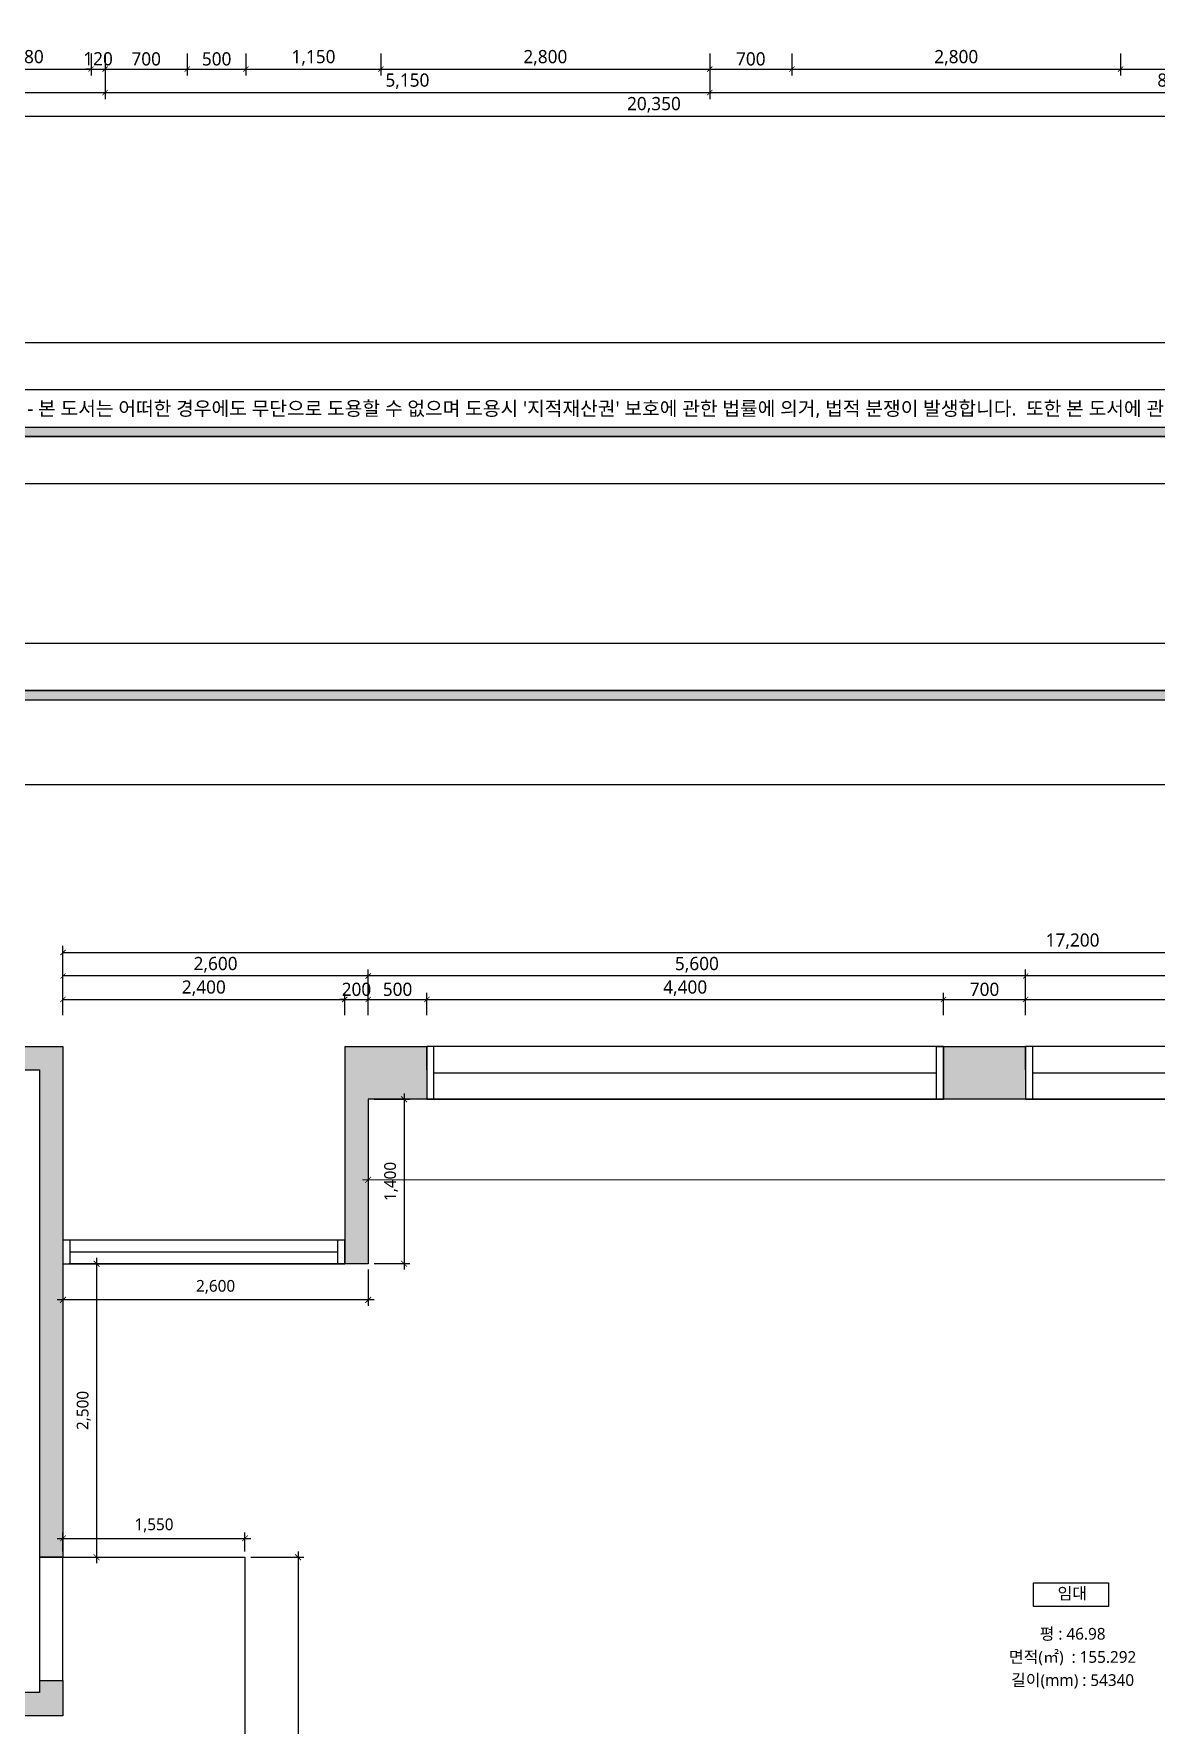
# Model space of a CAD drawing. Header units: metres. Extents: x 11578468 to 47831421, y -58341524 to -14256839.
# Drawn here: x 23907524 to 23917084, y -29108194 to -29093792 of the extents above; entities that cross this region are included whole.
import ezdxf
from ezdxf.enums import TextEntityAlignment as Align

# ---------------------------------------------------------------- set-up
doc = ezdxf.new("R2010")
doc.units = ezdxf.units.M
doc.header["$LTSCALE"] = 50
doc.header["$MEASUREMENT"] = 0
doc.linetypes.add('CEN', pattern=[62, 60, -1, 0, -1])
doc.layers.get('0').update_dxf_attribs({"linetype": 'CONTINUOUS'})
doc.layers.get('DEFPOINTS').update_dxf_attribs({"linetype": 'CONTINUOUS'})
for name, color, linetype in [('0-ELC TEXT', 7, 'CONTINUOUS'), ('3.기호.계단선', 30, 'CONTINUOUS'), ('CEN', 250, 'CEN'), ('FORM(YOURNAME)-1', 1, 'CONTINUOUS'), ('FORM(YOURNAME)-11', 1, 'CONTINUOUS'), ('wall', 3, 'CONTINUOUS'), ('WIN', 4, 'CONTINUOUS')]:
    doc.layers.add(name, color=color, linetype=linetype)
doc.layers.add('DIM', color=7, linetype='CONTINUOUS', lineweight=15)
doc.layers.add('ha', color=8, linetype='CONTINUOUS', lineweight=5)
doc.styles.add('HY 울릉도 L', font='malgun.ttf')
doc.styles.add('N 맑은고딕', font='malgun.ttf')
doc.styles.add('YOURNAME', font='malgun.ttf')
doc.styles.add('넥슨고딕', font='malgun.ttf')
doc.dimstyles.new('JJ IN 45', dxfattribs={"dimscale": 45, "dimtxt": 2.5, "dimasz": 1, "dimexe": 1.25, "dimexo": 1.5, "dimtad": 1, "dimdec": 6, "dimlunit": 6, "dimtxsty": 'N 맑은고딕', "dimblk": 'ARCHTICK', "dimcen": 2.5, "dimclrd": 256, "dimclre": 256, "dimclrt": 256, "dimadec": 0, "dimazin": 0, "dimtfac": 1, "dimtdec": 6, "dimtix": 1, "dimtmove": 0, "dimatfit": 3, "dimldrblk": 'ARCHTICK', "dimfxl": 1, "dimarcsym": 0})
doc.dimstyles.new('사본 50', dxfattribs={"dimscale": 50, "dimtxt": 2, "dimasz": 1, "dimexe": 1, "dimexo": 1, "dimgap": 1, "dimtad": 1, "dimdec": 0, "dimrnd": 0.05, "dimdsep": 46, "dimlunit": 6, "dimtxsty": 'HY 울릉도 L', "dimblk": 'ARCHTICK', "dimcen": 2.5, "dimdle": 1, "dimclrd": 133, "dimclre": 133, "dimclrt": 30, "dimadec": 0, "dimazin": 0, "dimtfac": 1, "dimtdec": 0, "dimtix": 1, "dimtmove": 2, "dimatfit": 3, "dimldrblk": 'ARCHTICK', "dimfxl": 1, "dimlwd": -1, "dimlwe": -1, "dimarcsym": 0})

# ---------------------------------------------------------------- blocks, each defined once
blk = doc.blocks.new('FORM-ELEVATION')
at = {"layer": 'FORM(YOURNAME)-11'}
h = blk.add_hatch(color=256, dxfattribs=at)
h.dxf.hatch_style = 1
h.paths.add_polyline_path([(-10309, 35708), (71691, 35708), (71691, 35508), (-10309, 35508)])
h.paths.add_polyline_path([(-10309, -21492), (71691, -21492), (71691, -21692), (-10309, -21692)])
at = {"layer": 'DEFPOINTS', "color": 158}
blk.add_line((62481, -20692), (-10309, -20692), dxfattribs=at)
blk.add_lwpolyline([(-10309, -21692), (71691, -21692), (71691, 35708), (-10309, 35708)], close=True, dxfattribs=at)
at = {"layer": 'DEFPOINTS'}
blk.add_lwpolyline([(-8309, 33708), (61071, 33708), (61071, -19692), (-8309, -19692)], close=True, dxfattribs=at)
at = {"layer": 'FORM(YOURNAME)-11', "color": 250}
blk.add_lwpolyline([(-11309, -22692), (72691, -22692), (72691, 36708), (-11309, 36708)], close=True, dxfattribs=at)
at = {"layer": 'FORM(YOURNAME)-11'}
for points in [[(-10309, 35708), (71691, 35708), (71691, 35508), (-10309, 35508)], [(-10309, -21492), (71691, -21492), (71691, -21692), (-10309, -21692)]]:
    blk.add_lwpolyline(points, close=True, dxfattribs=at)
at = {"layer": 'FORM(YOURNAME)-11', "color": 1, "style": 'YOURNAME'}
blk.add_text("- 본 도서는 어떠한 경우에도 무단으로 도용할 수 없으며 도용시 '지적재산권' 보호에 관한 법률에 의거, 법적 분쟁이 발생합니다.  또한 본 도서에 관한 모든 저작권은 당사에 있습니다. -", height=300, dxfattribs=at).set_placement((28146, -21092), align=Align.MIDDLE_CENTER)
at = {"layer": 'FORM(YOURNAME)-11', "color": 3, "style": 'YOURNAME'}
for tag, height, p in [('1', 451, (71041, -1219)), ('2', 451, (71041, -1863)), ('3', 451, (71041, -3150)), ('4', 451, (71041, -5081)), ('5', 515, (71041, -7398)), ('6', 515, (71041, -9650)), ('7', 515, (71041, -11903)), ('8', 515, (71041, -14155)), ('9', 515, (71041, -16408)), ('10', 515, (66791, -18596)), ('11', 515, (71041, -18660)), ('12', 515, (66791, -20848)), ('13', 515, (71041, -20848))]:
    blk.add_attdef(tag, text='', height=height, dxfattribs=at).set_placement(p, align=Align.MIDDLE_RIGHT)
blk = doc.blocks.new('*U357')
at = {"layer": 'WIN', "linetype": 'Continuous'}
blk.add_line((60, -25), (4340, -25), dxfattribs=at)
for points in [[(0, -250), (4400, -250), (4400, 200), (0, 200)], [(0, -250), (60, -250), (60, 200), (0, 200)], [(4400, -250), (4340, -250), (4340, 200), (4400, 200)]]:
    blk.add_lwpolyline(points, close=True, dxfattribs=at)
blk = doc.blocks.new('*U358')
at = {"layer": 'WIN', "linetype": 'Continuous'}
blk.add_line((60, -25), (7040, -25), dxfattribs=at)
for points in [[(0, -250), (7100, -250), (7100, 200), (0, 200)], [(0, -250), (60, -250), (60, 200), (0, 200)], [(7100, -250), (7040, -250), (7040, 200), (7100, 200)]]:
    blk.add_lwpolyline(points, close=True, dxfattribs=at)
blk = doc.blocks.new('_ArchTick')
at = {"color": 0, "linetype": 'ByBlock', "const_width": 0.15}
blk.add_lwpolyline([(-0.5, -0.5), (0.5, 0.5)], dxfattribs=at)
blk = doc.blocks.new('*D368')
at = {"layer": 'DEFPOINTS', "color": 0, "transparency": 16777216}
for p in [(23729552, -29144857), (23730732, -29144857), (23730732, -29145057)]:
    blk.add_point(p, dxfattribs=at)
at = {"layer": 'DIM', "lineweight": -2, "transparency": 16777216}
for p, q in [((23729552, -29144924), (23729552, -29145113)), ((23729552, -29145057), (23730732, -29145057)), ((23730732, -29144924), (23730732, -29145113))]:
    blk.add_line(p, q, dxfattribs=at)
at = {"layer": 'DIM', "lineweight": -2, "transparency": 16777216, "xscale": 45, "yscale": 45, "zscale": 45, "rotation": 180}
blk.add_blockref('_ArchTick', (23729552, -29145057), dxfattribs=at)
at = {"layer": 'DIM', "lineweight": -2, "transparency": 16777216, "xscale": 45, "yscale": 45, "zscale": 45}
blk.add_blockref('_ArchTick', (23730732, -29145057), dxfattribs=at)
at = {"layer": 'DIM', "transparency": 16777216, "insert": (23730142, -29144961), "char_height": 112.5, "attachment_point": 5, "style": 'N 맑은고딕'}
blk.add_mtext('1,180', dxfattribs=at)
blk = doc.blocks.new('*D369')
at = {"layer": 'DEFPOINTS', "color": 0, "transparency": 16777216}
for p in [(23730732, -29144857), (23730852, -29144857), (23730852, -29145057)]:
    blk.add_point(p, dxfattribs=at)
at = {"layer": 'DIM', "lineweight": -2, "transparency": 16777216}
for p, q in [((23730732, -29145057), (23730687, -29145057)), ((23730732, -29144924), (23730732, -29145113)), ((23730732, -29145057), (23730852, -29145057)), ((23730852, -29144924), (23730852, -29145113)), ((23730852, -29145057), (23730897, -29145057))]:
    blk.add_line(p, q, dxfattribs=at)
at = {"layer": 'DIM', "lineweight": -2, "transparency": 16777216, "xscale": 45, "yscale": 45, "zscale": 45}
blk.add_blockref('_ArchTick', (23730732, -29145057), dxfattribs=at)
at = {"layer": 'DIM', "lineweight": -2, "transparency": 16777216, "xscale": 45, "yscale": 45, "zscale": 45, "rotation": 180}
blk.add_blockref('_ArchTick', (23730852, -29145057), dxfattribs=at)
at = {"layer": 'DIM', "transparency": 16777216, "insert": (23730792, -29144970), "char_height": 112.5, "attachment_point": 5, "style": 'N 맑은고딕'}
blk.add_mtext('120', dxfattribs=at)
blk = doc.blocks.new('*D370')
at = {"layer": 'DEFPOINTS', "color": 0, "transparency": 16777216}
for p in [(23730852, -29144857), (23731552, -29144857), (23731552, -29145057)]:
    blk.add_point(p, dxfattribs=at)
at = {"layer": 'DIM', "lineweight": -2, "transparency": 16777216}
for p, q in [((23730852, -29144924), (23730852, -29145113)), ((23730852, -29145057), (23731552, -29145057)), ((23731552, -29144924), (23731552, -29145113))]:
    blk.add_line(p, q, dxfattribs=at)
at = {"layer": 'DIM', "lineweight": -2, "transparency": 16777216, "xscale": 45, "yscale": 45, "zscale": 45, "rotation": 180}
blk.add_blockref('_ArchTick', (23730852, -29145057), dxfattribs=at)
at = {"layer": 'DIM', "lineweight": -2, "transparency": 16777216, "xscale": 45, "yscale": 45, "zscale": 45}
blk.add_blockref('_ArchTick', (23731552, -29145057), dxfattribs=at)
at = {"layer": 'DIM', "transparency": 16777216, "insert": (23731202, -29144971), "char_height": 112.5, "attachment_point": 5, "style": 'N 맑은고딕'}
blk.add_mtext('700', dxfattribs=at)
blk = doc.blocks.new('*D371')
at = {"layer": 'DEFPOINTS', "color": 0, "transparency": 16777216}
for p in [(23731552, -29144857), (23732052, -29144857), (23732052, -29145057)]:
    blk.add_point(p, dxfattribs=at)
at = {"layer": 'DIM', "lineweight": -2, "transparency": 16777216}
for p, q in [((23731552, -29144924), (23731552, -29145113)), ((23731552, -29145057), (23732052, -29145057)), ((23732052, -29144924), (23732052, -29145113))]:
    blk.add_line(p, q, dxfattribs=at)
at = {"layer": 'DIM', "lineweight": -2, "transparency": 16777216, "xscale": 45, "yscale": 45, "zscale": 45, "rotation": 180}
blk.add_blockref('_ArchTick', (23731552, -29145057), dxfattribs=at)
at = {"layer": 'DIM', "lineweight": -2, "transparency": 16777216, "xscale": 45, "yscale": 45, "zscale": 45}
blk.add_blockref('_ArchTick', (23732052, -29145057), dxfattribs=at)
at = {"layer": 'DIM', "transparency": 16777216, "insert": (23731802, -29144971), "char_height": 112.5, "attachment_point": 5, "style": 'N 맑은고딕'}
blk.add_mtext('500', dxfattribs=at)
blk = doc.blocks.new('*D372')
at = {"layer": 'DEFPOINTS', "color": 0, "transparency": 16777216}
for p in [(23732052, -29144857), (23733202, -29144857), (23733202, -29145057)]:
    blk.add_point(p, dxfattribs=at)
at = {"layer": 'DIM', "lineweight": -2, "transparency": 16777216}
for p, q in [((23732052, -29144924), (23732052, -29145113)), ((23732052, -29145057), (23733202, -29145057)), ((23733202, -29144924), (23733202, -29145113))]:
    blk.add_line(p, q, dxfattribs=at)
at = {"layer": 'DIM', "lineweight": -2, "transparency": 16777216, "xscale": 45, "yscale": 45, "zscale": 45, "rotation": 180}
blk.add_blockref('_ArchTick', (23732052, -29145057), dxfattribs=at)
at = {"layer": 'DIM', "lineweight": -2, "transparency": 16777216, "xscale": 45, "yscale": 45, "zscale": 45}
blk.add_blockref('_ArchTick', (23733202, -29145057), dxfattribs=at)
at = {"layer": 'DIM', "transparency": 16777216, "insert": (23732627, -29144961), "char_height": 112.5, "attachment_point": 5, "style": 'N 맑은고딕'}
blk.add_mtext('1,150', dxfattribs=at)
blk = doc.blocks.new('*D373')
at = {"layer": 'DEFPOINTS', "color": 0, "transparency": 16777216}
for p in [(23733202, -29144857), (23736002, -29144857), (23736002, -29145057)]:
    blk.add_point(p, dxfattribs=at)
at = {"layer": 'DIM', "lineweight": -2, "transparency": 16777216}
for p, q in [((23733202, -29144924), (23733202, -29145113)), ((23733202, -29145057), (23736002, -29145057)), ((23736002, -29144924), (23736002, -29145113))]:
    blk.add_line(p, q, dxfattribs=at)
at = {"layer": 'DIM', "lineweight": -2, "transparency": 16777216, "xscale": 45, "yscale": 45, "zscale": 45, "rotation": 180}
blk.add_blockref('_ArchTick', (23733202, -29145057), dxfattribs=at)
at = {"layer": 'DIM', "lineweight": -2, "transparency": 16777216, "xscale": 45, "yscale": 45, "zscale": 45}
blk.add_blockref('_ArchTick', (23736002, -29145057), dxfattribs=at)
at = {"layer": 'DIM', "transparency": 16777216, "insert": (23734602, -29144961), "char_height": 112.5, "attachment_point": 5, "style": 'N 맑은고딕'}
blk.add_mtext('2,800', dxfattribs=at)
blk = doc.blocks.new('*D374')
at = {"layer": 'DEFPOINTS', "color": 0, "transparency": 16777216}
for p in [(23736002, -29144857), (23736702, -29144857), (23736702, -29145057)]:
    blk.add_point(p, dxfattribs=at)
at = {"layer": 'DIM', "lineweight": -2, "transparency": 16777216}
for p, q in [((23736002, -29144924), (23736002, -29145113)), ((23736002, -29145057), (23736702, -29145057)), ((23736702, -29144924), (23736702, -29145113))]:
    blk.add_line(p, q, dxfattribs=at)
at = {"layer": 'DIM', "lineweight": -2, "transparency": 16777216, "xscale": 45, "yscale": 45, "zscale": 45, "rotation": 180}
blk.add_blockref('_ArchTick', (23736002, -29145057), dxfattribs=at)
at = {"layer": 'DIM', "lineweight": -2, "transparency": 16777216, "xscale": 45, "yscale": 45, "zscale": 45}
blk.add_blockref('_ArchTick', (23736702, -29145057), dxfattribs=at)
at = {"layer": 'DIM', "transparency": 16777216, "insert": (23736352, -29144971), "char_height": 112.5, "attachment_point": 5, "style": 'N 맑은고딕'}
blk.add_mtext('700', dxfattribs=at)
blk = doc.blocks.new('*D375')
at = {"layer": 'DEFPOINTS', "color": 0, "transparency": 16777216}
for p in [(23736702, -29144857), (23739502, -29144857), (23739502, -29145057)]:
    blk.add_point(p, dxfattribs=at)
at = {"layer": 'DIM', "lineweight": -2, "transparency": 16777216}
for p, q in [((23736702, -29144924), (23736702, -29145113)), ((23736702, -29145057), (23739502, -29145057)), ((23739502, -29144924), (23739502, -29145113))]:
    blk.add_line(p, q, dxfattribs=at)
at = {"layer": 'DIM', "lineweight": -2, "transparency": 16777216, "xscale": 45, "yscale": 45, "zscale": 45, "rotation": 180}
blk.add_blockref('_ArchTick', (23736702, -29145057), dxfattribs=at)
at = {"layer": 'DIM', "lineweight": -2, "transparency": 16777216, "xscale": 45, "yscale": 45, "zscale": 45}
blk.add_blockref('_ArchTick', (23739502, -29145057), dxfattribs=at)
at = {"layer": 'DIM', "transparency": 16777216, "insert": (23738102, -29144961), "char_height": 112.5, "attachment_point": 5, "style": 'N 맑은고딕'}
blk.add_mtext('2,800', dxfattribs=at)
blk = doc.blocks.new('*D376')
at = {"layer": 'DEFPOINTS', "color": 0, "transparency": 16777216}
for p in [(23739502, -29144857), (23743102, -29144857), (23743102, -29145057)]:
    blk.add_point(p, dxfattribs=at)
at = {"layer": 'DIM', "lineweight": -2, "transparency": 16777216}
for p, q in [((23739502, -29144924), (23739502, -29145113)), ((23739502, -29145057), (23743102, -29145057)), ((23743102, -29144924), (23743102, -29145113))]:
    blk.add_line(p, q, dxfattribs=at)
at = {"layer": 'DIM', "lineweight": -2, "transparency": 16777216, "xscale": 45, "yscale": 45, "zscale": 45, "rotation": 180}
blk.add_blockref('_ArchTick', (23739502, -29145057), dxfattribs=at)
at = {"layer": 'DIM', "lineweight": -2, "transparency": 16777216, "xscale": 45, "yscale": 45, "zscale": 45}
blk.add_blockref('_ArchTick', (23743102, -29145057), dxfattribs=at)
at = {"layer": 'DIM', "transparency": 16777216, "insert": (23741302, -29144961), "char_height": 112.5, "attachment_point": 5, "style": 'N 맑은고딕'}
blk.add_mtext('3,600', dxfattribs=at)
blk = doc.blocks.new('*D380')
at = {"layer": 'DEFPOINTS', "color": 0, "transparency": 16777216}
for p in [(23725352, -29144857), (23730852, -29144857), (23730852, -29145257)]:
    blk.add_point(p, dxfattribs=at)
at = {"layer": 'DIM', "lineweight": -2, "transparency": 16777216}
for p, q in [((23725352, -29144924), (23725352, -29145313)), ((23730852, -29144924), (23730852, -29145313)), ((23725352, -29145257), (23730852, -29145257))]:
    blk.add_line(p, q, dxfattribs=at)
at = {"layer": 'DIM', "lineweight": -2, "transparency": 16777216, "xscale": 45, "yscale": 45, "zscale": 45, "rotation": 180}
blk.add_blockref('_ArchTick', (23725352, -29145257), dxfattribs=at)
at = {"layer": 'DIM', "lineweight": -2, "transparency": 16777216, "xscale": 45, "yscale": 45, "zscale": 45}
blk.add_blockref('_ArchTick', (23730852, -29145257), dxfattribs=at)
at = {"layer": 'DIM', "transparency": 16777216, "insert": (23728102, -29145161), "char_height": 112.5, "attachment_point": 5, "style": 'N 맑은고딕'}
blk.add_mtext('5,500', dxfattribs=at)
blk = doc.blocks.new('*D381')
at = {"layer": 'DEFPOINTS', "color": 0, "transparency": 16777216}
for p in [(23730852, -29144857), (23736002, -29144857), (23736002, -29145257)]:
    blk.add_point(p, dxfattribs=at)
at = {"layer": 'DIM', "lineweight": -2, "transparency": 16777216}
for p, q in [((23730852, -29144924), (23730852, -29145313)), ((23736002, -29144924), (23736002, -29145313)), ((23730852, -29145257), (23736002, -29145257))]:
    blk.add_line(p, q, dxfattribs=at)
at = {"layer": 'DIM', "lineweight": -2, "transparency": 16777216, "xscale": 45, "yscale": 45, "zscale": 45, "rotation": 180}
blk.add_blockref('_ArchTick', (23730852, -29145257), dxfattribs=at)
at = {"layer": 'DIM', "lineweight": -2, "transparency": 16777216, "xscale": 45, "yscale": 45, "zscale": 45}
blk.add_blockref('_ArchTick', (23736002, -29145257), dxfattribs=at)
at = {"layer": 'DIM', "transparency": 16777216, "insert": (23733427, -29145161), "char_height": 112.5, "attachment_point": 5, "style": 'N 맑은고딕'}
blk.add_mtext('5,150', dxfattribs=at)
blk = doc.blocks.new('*D382')
at = {"layer": 'DEFPOINTS', "color": 0, "transparency": 16777216}
for p in [(23736002, -29144857), (23744002, -29144857), (23744002, -29145257)]:
    blk.add_point(p, dxfattribs=at)
at = {"layer": 'DIM', "lineweight": -2, "transparency": 16777216}
for p, q in [((23736002, -29144924), (23736002, -29145313)), ((23744002, -29144924), (23744002, -29145313)), ((23736002, -29145257), (23744002, -29145257))]:
    blk.add_line(p, q, dxfattribs=at)
at = {"layer": 'DIM', "lineweight": -2, "transparency": 16777216, "xscale": 45, "yscale": 45, "zscale": 45, "rotation": 180}
blk.add_blockref('_ArchTick', (23736002, -29145257), dxfattribs=at)
at = {"layer": 'DIM', "lineweight": -2, "transparency": 16777216, "xscale": 45, "yscale": 45, "zscale": 45}
blk.add_blockref('_ArchTick', (23744002, -29145257), dxfattribs=at)
at = {"layer": 'DIM', "transparency": 16777216, "insert": (23740002, -29145161), "char_height": 112.5, "attachment_point": 5, "style": 'N 맑은고딕'}
blk.add_mtext('8,000', dxfattribs=at)
blk = doc.blocks.new('*D384')
at = {"layer": 'DEFPOINTS', "color": 0, "transparency": 16777216}
for p in [(23725352, -29144857), (23745702, -29144857), (23745702, -29145457)]:
    blk.add_point(p, dxfattribs=at)
at = {"layer": 'DIM', "lineweight": -2, "transparency": 16777216}
for p, q in [((23725352, -29144924), (23725352, -29145513)), ((23745702, -29144924), (23745702, -29145513)), ((23725352, -29145457), (23745702, -29145457))]:
    blk.add_line(p, q, dxfattribs=at)
at = {"layer": 'DIM', "lineweight": -2, "transparency": 16777216, "xscale": 45, "yscale": 45, "zscale": 45, "rotation": 180}
blk.add_blockref('_ArchTick', (23725352, -29145457), dxfattribs=at)
at = {"layer": 'DIM', "lineweight": -2, "transparency": 16777216, "xscale": 45, "yscale": 45, "zscale": 45}
blk.add_blockref('_ArchTick', (23745702, -29145457), dxfattribs=at)
at = {"layer": 'DIM', "transparency": 16777216, "insert": (23735527, -29145361), "char_height": 112.5, "attachment_point": 5, "style": 'N 맑은고딕'}
blk.add_mtext('20,350', dxfattribs=at)
blk = doc.blocks.new('*D395')
at = {"layer": 'DEFPOINTS', "color": 0, "transparency": 16777216}
for p in [(23730902, -29127857), (23728502, -29128057), (23730902, -29128057)]:
    blk.add_point(p, dxfattribs=at)
at = {"layer": 'DIM', "lineweight": -2, "transparency": 16777216}
for p, q in [((23728502, -29127990), (23728502, -29127801)), ((23728502, -29127857), (23730902, -29127857)), ((23730902, -29127990), (23730902, -29127801))]:
    blk.add_line(p, q, dxfattribs=at)
at = {"layer": 'DIM', "lineweight": -2, "transparency": 16777216, "xscale": 45, "yscale": 45, "zscale": 45, "rotation": 180}
blk.add_blockref('_ArchTick', (23728502, -29127857), dxfattribs=at)
at = {"layer": 'DIM', "lineweight": -2, "transparency": 16777216, "xscale": 45, "yscale": 45, "zscale": 45}
blk.add_blockref('_ArchTick', (23730902, -29127857), dxfattribs=at)
at = {"layer": 'DIM', "transparency": 16777216, "insert": (23729702, -29127761), "char_height": 112.5, "attachment_point": 5, "style": 'N 맑은고딕'}
blk.add_mtext('2,400', dxfattribs=at)
blk = doc.blocks.new('*D396')
at = {"layer": 'DEFPOINTS', "color": 0, "transparency": 16777216}
for p in [(23731102, -29127857), (23730902, -29128057), (23731102, -29128027)]:
    blk.add_point(p, dxfattribs=at)
at = {"layer": 'DIM', "lineweight": -2, "transparency": 16777216}
for p, q in [((23730902, -29127857), (23730857, -29127857)), ((23730902, -29127990), (23730902, -29127801)), ((23730902, -29127857), (23731102, -29127857)), ((23731102, -29127960), (23731102, -29127801)), ((23731102, -29127857), (23731147, -29127857))]:
    blk.add_line(p, q, dxfattribs=at)
at = {"layer": 'DIM', "lineweight": -2, "transparency": 16777216, "xscale": 45, "yscale": 45, "zscale": 45}
blk.add_blockref('_ArchTick', (23730902, -29127857), dxfattribs=at)
at = {"layer": 'DIM', "lineweight": -2, "transparency": 16777216, "xscale": 45, "yscale": 45, "zscale": 45, "rotation": 180}
blk.add_blockref('_ArchTick', (23731102, -29127857), dxfattribs=at)
at = {"layer": 'DIM', "transparency": 16777216, "insert": (23731002, -29127771), "char_height": 112.5, "attachment_point": 5, "style": 'N 맑은고딕'}
blk.add_mtext('200', dxfattribs=at)
blk = doc.blocks.new('*D397')
at = {"layer": 'DEFPOINTS', "color": 0, "transparency": 16777216}
for p in [(23731602, -29127857), (23731102, -29128027), (23731602, -29128057)]:
    blk.add_point(p, dxfattribs=at)
at = {"layer": 'DIM', "lineweight": -2, "transparency": 16777216}
for p, q in [((23731102, -29127960), (23731102, -29127801)), ((23731102, -29127857), (23731602, -29127857)), ((23731602, -29127990), (23731602, -29127801))]:
    blk.add_line(p, q, dxfattribs=at)
at = {"layer": 'DIM', "lineweight": -2, "transparency": 16777216, "xscale": 45, "yscale": 45, "zscale": 45, "rotation": 180}
blk.add_blockref('_ArchTick', (23731102, -29127857), dxfattribs=at)
at = {"layer": 'DIM', "lineweight": -2, "transparency": 16777216, "xscale": 45, "yscale": 45, "zscale": 45}
blk.add_blockref('_ArchTick', (23731602, -29127857), dxfattribs=at)
at = {"layer": 'DIM', "transparency": 16777216, "insert": (23731352, -29127771), "char_height": 112.5, "attachment_point": 5, "style": 'N 맑은고딕'}
blk.add_mtext('500', dxfattribs=at)
blk = doc.blocks.new('*D398')
at = {"layer": 'DEFPOINTS', "color": 0, "transparency": 16777216}
for p in [(23736002, -29127857), (23731602, -29128057), (23736002, -29128057)]:
    blk.add_point(p, dxfattribs=at)
at = {"layer": 'DIM', "lineweight": -2, "transparency": 16777216}
for p, q in [((23731602, -29127990), (23731602, -29127801)), ((23731602, -29127857), (23736002, -29127857)), ((23736002, -29127990), (23736002, -29127801))]:
    blk.add_line(p, q, dxfattribs=at)
at = {"layer": 'DIM', "lineweight": -2, "transparency": 16777216, "xscale": 45, "yscale": 45, "zscale": 45, "rotation": 180}
blk.add_blockref('_ArchTick', (23731602, -29127857), dxfattribs=at)
at = {"layer": 'DIM', "lineweight": -2, "transparency": 16777216, "xscale": 45, "yscale": 45, "zscale": 45}
blk.add_blockref('_ArchTick', (23736002, -29127857), dxfattribs=at)
at = {"layer": 'DIM', "transparency": 16777216, "insert": (23733802, -29127761), "char_height": 112.5, "attachment_point": 5, "style": 'N 맑은고딕'}
blk.add_mtext('4,400', dxfattribs=at)
blk = doc.blocks.new('*D399')
at = {"layer": 'DEFPOINTS', "color": 0, "transparency": 16777216}
for p in [(23736702, -29127857), (23736002, -29128057), (23736702, -29128057)]:
    blk.add_point(p, dxfattribs=at)
at = {"layer": 'DIM', "lineweight": -2, "transparency": 16777216}
for p, q in [((23736002, -29127990), (23736002, -29127801)), ((23736002, -29127857), (23736702, -29127857)), ((23736702, -29127990), (23736702, -29127801))]:
    blk.add_line(p, q, dxfattribs=at)
at = {"layer": 'DIM', "lineweight": -2, "transparency": 16777216, "xscale": 45, "yscale": 45, "zscale": 45, "rotation": 180}
blk.add_blockref('_ArchTick', (23736002, -29127857), dxfattribs=at)
at = {"layer": 'DIM', "lineweight": -2, "transparency": 16777216, "xscale": 45, "yscale": 45, "zscale": 45}
blk.add_blockref('_ArchTick', (23736702, -29127857), dxfattribs=at)
at = {"layer": 'DIM', "transparency": 16777216, "insert": (23736352, -29127771), "char_height": 112.5, "attachment_point": 5, "style": 'N 맑은고딕'}
blk.add_mtext('700', dxfattribs=at)
blk = doc.blocks.new('*D400')
at = {"layer": 'DEFPOINTS', "color": 0, "transparency": 16777216}
for p in [(23743802, -29127857), (23736702, -29128057), (23743802, -29128057)]:
    blk.add_point(p, dxfattribs=at)
at = {"layer": 'DIM', "lineweight": -2, "transparency": 16777216}
for p, q in [((23736702, -29127990), (23736702, -29127801)), ((23736702, -29127857), (23743802, -29127857)), ((23743802, -29127990), (23743802, -29127801))]:
    blk.add_line(p, q, dxfattribs=at)
at = {"layer": 'DIM', "lineweight": -2, "transparency": 16777216, "xscale": 45, "yscale": 45, "zscale": 45, "rotation": 180}
blk.add_blockref('_ArchTick', (23736702, -29127857), dxfattribs=at)
at = {"layer": 'DIM', "lineweight": -2, "transparency": 16777216, "xscale": 45, "yscale": 45, "zscale": 45}
blk.add_blockref('_ArchTick', (23743802, -29127857), dxfattribs=at)
at = {"layer": 'DIM', "transparency": 16777216, "insert": (23740252, -29127761), "char_height": 112.5, "attachment_point": 5, "style": 'N 맑은고딕'}
blk.add_mtext('7,100', dxfattribs=at)
blk = doc.blocks.new('*D403')
at = {"layer": 'DEFPOINTS', "color": 0, "transparency": 16777216}
for p in [(23736702, -29127657), (23736702, -29128057), (23745702, -29128057)]:
    blk.add_point(p, dxfattribs=at)
at = {"layer": 'DIM', "lineweight": -2, "transparency": 16777216}
for p, q in [((23736702, -29127990), (23736702, -29127601)), ((23745702, -29127990), (23745702, -29127601)), ((23745702, -29127657), (23736702, -29127657))]:
    blk.add_line(p, q, dxfattribs=at)
at = {"layer": 'DIM', "lineweight": -2, "transparency": 16777216, "xscale": 45, "yscale": 45, "zscale": 45, "rotation": 180}
blk.add_blockref('_ArchTick', (23736702, -29127657), dxfattribs=at)
at = {"layer": 'DIM', "lineweight": -2, "transparency": 16777216, "xscale": 45, "yscale": 45, "zscale": 45}
blk.add_blockref('_ArchTick', (23745702, -29127657), dxfattribs=at)
at = {"layer": 'DIM', "transparency": 16777216, "insert": (23741202, -29127561), "char_height": 112.5, "attachment_point": 5, "style": 'N 맑은고딕'}
blk.add_mtext('9,000', dxfattribs=at)
blk = doc.blocks.new('*D404')
at = {"layer": 'DEFPOINTS', "color": 0, "transparency": 16777216}
for p in [(23731102, -29127657), (23731102, -29128057), (23736702, -29128057)]:
    blk.add_point(p, dxfattribs=at)
at = {"layer": 'DIM', "lineweight": -2, "transparency": 16777216}
for p, q in [((23731102, -29127990), (23731102, -29127601)), ((23736702, -29127990), (23736702, -29127601)), ((23736702, -29127657), (23731102, -29127657))]:
    blk.add_line(p, q, dxfattribs=at)
at = {"layer": 'DIM', "lineweight": -2, "transparency": 16777216, "xscale": 45, "yscale": 45, "zscale": 45, "rotation": 180}
blk.add_blockref('_ArchTick', (23731102, -29127657), dxfattribs=at)
at = {"layer": 'DIM', "lineweight": -2, "transparency": 16777216, "xscale": 45, "yscale": 45, "zscale": 45}
blk.add_blockref('_ArchTick', (23736702, -29127657), dxfattribs=at)
at = {"layer": 'DIM', "transparency": 16777216, "insert": (23733902, -29127561), "char_height": 112.5, "attachment_point": 5, "style": 'N 맑은고딕'}
blk.add_mtext('5,600', dxfattribs=at)
blk = doc.blocks.new('*D405')
at = {"layer": 'DEFPOINTS', "color": 0, "transparency": 16777216}
for p in [(23728502, -29127657), (23728502, -29128057), (23731102, -29128057)]:
    blk.add_point(p, dxfattribs=at)
at = {"layer": 'DIM', "lineweight": -2, "transparency": 16777216}
for p, q in [((23728502, -29127990), (23728502, -29127601)), ((23731102, -29127990), (23731102, -29127601)), ((23731102, -29127657), (23728502, -29127657))]:
    blk.add_line(p, q, dxfattribs=at)
at = {"layer": 'DIM', "lineweight": -2, "transparency": 16777216, "xscale": 45, "yscale": 45, "zscale": 45, "rotation": 180}
blk.add_blockref('_ArchTick', (23728502, -29127657), dxfattribs=at)
at = {"layer": 'DIM', "lineweight": -2, "transparency": 16777216, "xscale": 45, "yscale": 45, "zscale": 45}
blk.add_blockref('_ArchTick', (23731102, -29127657), dxfattribs=at)
at = {"layer": 'DIM', "transparency": 16777216, "insert": (23729802, -29127561), "char_height": 112.5, "attachment_point": 5, "style": 'N 맑은고딕'}
blk.add_mtext('2,600', dxfattribs=at)
blk = doc.blocks.new('*D406')
at = {"layer": 'DEFPOINTS', "color": 0, "transparency": 16777216}
for p in [(23745702, -29127457), (23728502, -29128057), (23745702, -29128057)]:
    blk.add_point(p, dxfattribs=at)
at = {"layer": 'DIM', "lineweight": -2, "transparency": 16777216}
for p, q in [((23728502, -29127990), (23728502, -29127401)), ((23728502, -29127457), (23745702, -29127457)), ((23745702, -29127990), (23745702, -29127401))]:
    blk.add_line(p, q, dxfattribs=at)
at = {"layer": 'DIM', "lineweight": -2, "transparency": 16777216, "xscale": 45, "yscale": 45, "zscale": 45, "rotation": 180}
blk.add_blockref('_ArchTick', (23728502, -29127457), dxfattribs=at)
at = {"layer": 'DIM', "lineweight": -2, "transparency": 16777216, "xscale": 45, "yscale": 45, "zscale": 45}
blk.add_blockref('_ArchTick', (23745702, -29127457), dxfattribs=at)
at = {"layer": 'DIM', "transparency": 16777216, "insert": (23737102, -29127361), "char_height": 112.5, "attachment_point": 5, "style": 'N 맑은고딕'}
blk.add_mtext('17,200', dxfattribs=at)
blk = doc.blocks.new('*D1477')
at = {"layer": 'DEFPOINTS', "color": 0, "ltscale": 10, "transparency": 16777216}
for p in [(23910372, -29102864), (23924972, -29102864), (23924972, -29103550)]:
    blk.add_point(p, dxfattribs=at)
at = {"layer": 'DIM', "color": 133, "ltscale": 10, "transparency": 16777216}
for p, q in [((23910372, -29102914), (23910372, -29103600)), ((23924972, -29102914), (23924972, -29103600)), ((23910322, -29103550), (23925022, -29103550))]:
    blk.add_line(p, q, dxfattribs=at)
at = {"layer": 'DIM', "color": 133, "ltscale": 10, "transparency": 16777216, "xscale": 50, "yscale": 50, "zscale": 50, "rotation": 180}
blk.add_blockref('_ArchTick', (23910372, -29103550), dxfattribs=at)
at = {"layer": 'DIM', "color": 133, "ltscale": 10, "transparency": 16777216, "xscale": 50, "yscale": 50, "zscale": 50}
blk.add_blockref('_ArchTick', (23924972, -29103550), dxfattribs=at)
at = {"layer": 'DIM', "color": 30, "ltscale": 10, "transparency": 16777216, "insert": (23917672, -29103440), "char_height": 100, "attachment_point": 5, "style": 'HY 울릉도 L'}
blk.add_mtext('14,600', dxfattribs=at)
blk = doc.blocks.new('*D1438')
at = {"layer": 'DEFPOINTS', "color": 0, "ltscale": 10, "transparency": 16777216}
for p in [(23910372, -29102864), (23910372, -29104264), (23910677, -29104264)]:
    blk.add_point(p, dxfattribs=at)
at = {"layer": 'wall', "color": 133, "ltscale": 10, "transparency": 16777216}
for p, q in [((23910677, -29102814), (23910677, -29104314)), ((23910422, -29102864), (23910727, -29102864)), ((23910422, -29104264), (23910727, -29104264))]:
    blk.add_line(p, q, dxfattribs=at)
at = {"layer": 'wall', "color": 133, "ltscale": 10, "transparency": 16777216, "xscale": 50, "yscale": 50, "zscale": 50}
for p, rotation in [((23910677, -29102864), 90), ((23910677, -29104264), 270)]:
    blk.add_blockref('_ArchTick', p, dxfattribs=dict(at, rotation=rotation))
at = {"layer": 'wall', "color": 30, "ltscale": 10, "transparency": 16777216, "insert": (23910567, -29103564), "char_height": 100, "attachment_point": 5, "rotation": 90, "style": 'HY 울릉도 L'}
blk.add_mtext('1,400', dxfattribs=at)
blk = doc.blocks.new('*D1439')
at = {"layer": 'DEFPOINTS', "color": 0, "ltscale": 10, "transparency": 16777216}
for p in [(23907772, -29104264), (23910372, -29104264), (23907772, -29104572)]:
    blk.add_point(p, dxfattribs=at)
at = {"layer": 'wall', "color": 133, "ltscale": 10, "transparency": 16777216}
for p, q in [((23907772, -29104314), (23907772, -29104622)), ((23910372, -29104314), (23910372, -29104622)), ((23910422, -29104572), (23907722, -29104572))]:
    blk.add_line(p, q, dxfattribs=at)
at = {"layer": 'wall', "color": 133, "ltscale": 10, "transparency": 16777216, "xscale": 50, "yscale": 50, "zscale": 50, "rotation": 180}
blk.add_blockref('_ArchTick', (23907772, -29104572), dxfattribs=at)
at = {"layer": 'wall', "color": 133, "ltscale": 10, "transparency": 16777216, "xscale": 50, "yscale": 50, "zscale": 50}
blk.add_blockref('_ArchTick', (23910372, -29104572), dxfattribs=at)
at = {"layer": 'wall', "color": 30, "ltscale": 10, "transparency": 16777216, "insert": (23909072, -29104462), "char_height": 100, "attachment_point": 5, "style": 'HY 울릉도 L'}
blk.add_mtext('2,600', dxfattribs=at)
blk = doc.blocks.new('*D1440')
at = {"layer": 'DEFPOINTS', "color": 0, "ltscale": 10, "transparency": 16777216}
for p in [(23907772, -29104264), (23907772, -29106764), (23908058, -29106764)]:
    blk.add_point(p, dxfattribs=at)
at = {"layer": 'wall', "color": 133, "ltscale": 10, "transparency": 16777216}
for p, q in [((23907822, -29104264), (23908108, -29104264)), ((23908058, -29104214), (23908058, -29106814)), ((23907822, -29106764), (23908108, -29106764))]:
    blk.add_line(p, q, dxfattribs=at)
at = {"layer": 'wall', "color": 133, "ltscale": 10, "transparency": 16777216, "xscale": 50, "yscale": 50, "zscale": 50}
for p, rotation in [((23908058, -29104264), 90), ((23908058, -29106764), 270)]:
    blk.add_blockref('_ArchTick', p, dxfattribs=dict(at, rotation=rotation))
at = {"layer": 'wall', "color": 30, "ltscale": 10, "transparency": 16777216, "insert": (23907948, -29105514), "char_height": 100, "attachment_point": 5, "rotation": 90, "style": 'HY 울릉도 L'}
blk.add_mtext('2,500', dxfattribs=at)
blk = doc.blocks.new('*D1441')
at = {"layer": 'DEFPOINTS', "color": 0, "ltscale": 10, "transparency": 16777216}
for p in [(23909322, -29106603), (23907772, -29106764), (23909322, -29106764)]:
    blk.add_point(p, dxfattribs=at)
at = {"layer": 'wall', "color": 133, "ltscale": 10, "transparency": 16777216}
for p, q in [((23907722, -29106603), (23909372, -29106603)), ((23907772, -29106714), (23907772, -29106553)), ((23909322, -29106714), (23909322, -29106553))]:
    blk.add_line(p, q, dxfattribs=at)
at = {"layer": 'wall', "color": 133, "ltscale": 10, "transparency": 16777216, "xscale": 50, "yscale": 50, "zscale": 50, "rotation": 180}
blk.add_blockref('_ArchTick', (23907772, -29106603), dxfattribs=at)
at = {"layer": 'wall', "color": 133, "ltscale": 10, "transparency": 16777216, "xscale": 50, "yscale": 50, "zscale": 50}
blk.add_blockref('_ArchTick', (23909322, -29106603), dxfattribs=at)
at = {"layer": 'wall', "color": 30, "ltscale": 10, "transparency": 16777216, "insert": (23908547, -29106493), "char_height": 100, "attachment_point": 5, "style": 'HY 울릉도 L'}
blk.add_mtext('1,550', dxfattribs=at)
blk = doc.blocks.new('*D1442')
at = {"layer": 'DEFPOINTS', "color": 0, "ltscale": 10, "transparency": 16777216}
for p in [(23909322, -29106764), (23909322, -29112614), (23909774, -29112614)]:
    blk.add_point(p, dxfattribs=at)
at = {"layer": 'wall', "color": 133, "ltscale": 10, "transparency": 16777216}
for p, q in [((23909774, -29106714), (23909774, -29112664)), ((23909372, -29106764), (23909824, -29106764)), ((23909372, -29112614), (23909824, -29112614))]:
    blk.add_line(p, q, dxfattribs=at)
at = {"layer": 'wall', "color": 133, "ltscale": 10, "transparency": 16777216, "xscale": 50, "yscale": 50, "zscale": 50}
for p, rotation in [((23909774, -29106764), 90), ((23909774, -29112614), 270)]:
    blk.add_blockref('_ArchTick', p, dxfattribs=dict(at, rotation=rotation))
at = {"layer": 'wall', "color": 30, "ltscale": 10, "transparency": 16777216, "insert": (23909664, -29109689), "char_height": 100, "attachment_point": 5, "rotation": 90, "style": 'HY 울릉도 L'}
blk.add_mtext('5,850', dxfattribs=at)
blk = doc.blocks.new('sdagdgds')
at = {"layer": 'ha', "transparency": 33554687}
h = blk.add_hatch(color=256, dxfattribs=at)
h.dxf.hatch_style = 1
h.paths.add_polyline_path([(23725502, -29128457), (23728302, -29128457), (23728302, -29132607), (23728502, -29132607), (23728502, -29128257), (23728302, -29128257), (23725302, -29128257), (23725302, -29132557), (23725502, -29132557)])
h.paths.add_polyline_path([(23728502, -29133657), (23728302, -29133657), (23728302, -29133757), (23725502, -29133757), (23725502, -29133657), (23725302, -29133657), (23725302, -29133757), (23724848.0976572, -29133757), (23724752, -29133757), (23724752, -29136507), (23725152, -29136507), (23725152, -29137657), (23725352, -29137657), (23725352, -29137507), (23727752, -29137507), (23727952, -29137507), (23727952, -29137307), (23725352, -29137307), (23725352, -29136507), (23727052, -29136507), (23727052, -29136707), (23727252, -29136707), (23727252, -29136507), (23727252, -29135757), (23727252, -29135707), (23727052, -29135707), (23727052, -29135757), (23727052, -29136307), (23725352, -29136307), (23724952, -29136307), (23724952, -29133957), (23727052, -29133957), (23727052, -29134507), (23727252, -29134507), (23727252, -29133957), (23728502, -29133957)])
h.paths.add_polyline_path([(23727952, -29138607), (23727752, -29138607), (23727752, -29139637), (23725352, -29139637), (23725352, -29139457), (23725152, -29139457), (23725152, -29140057), (23725352, -29140057), (23725352, -29139837), (23727752, -29139837), (23727752, -29139907), (23727952, -29139907), (23727952, -29139837)])
h.paths.add_polyline_path([(23727952, -29141007), (23727752, -29141007), (23727752, -29142007), (23725352, -29142007), (23725352, -29141857), (23725152, -29141857), (23725152, -29144557), (23725652, -29144557), (23725652, -29144657), (23729552, -29144657), (23729552, -29144457), (23725852, -29144457), (23725852, -29144357), (23725352, -29144357), (23725352, -29142207), (23727952, -29142207)])
h.paths.add_polyline_path([(23731552, -29144307), (23730852, -29144307), (23730852, -29144457), (23730732, -29144457), (23730732, -29144657), (23732052, -29144657), (23732052, -29144457), (23731552, -29144457)])
h.paths.add_polyline_path([(23739502, -29144457), (23736702, -29144457), (23736702, -29144307), (23736002, -29144307), (23736002, -29144457), (23733202, -29144457), (23733202, -29144657), (23739502, -29144657)])
h.paths.add_polyline_path([(23745902, -29143307), (23745702, -29143307), (23745702, -29144457), (23744702, -29144457), (23744702, -29144307), (23744002, -29144307), (23744002, -29144457), (23743102, -29144457), (23743102, -29144657), (23745902, -29144657)])
h.paths.add_polyline_path([(23745902, -29133157), (23745702, -29133157), (23745702, -29139657), (23745902, -29139657)])
h.paths.add_polyline_path([(23745902, -29140857), (23745702, -29140857), (23745702, -29142157), (23745902, -29142157)])
h.paths.add_polyline_path([(23744602, -29136307), (23743902, -29136307), (23743902, -29136657), (23744602, -29136657)])
h.paths.add_polyline_path([(23736702, -29136307), (23736002, -29136307), (23736002, -29136657), (23736702, -29136657)])
h.paths.add_polyline_path([(23731602, -29136307), (23730902, -29136307), (23730902, -29136657), (23731602, -29136657)])
h.paths.add_polyline_path([(23745902, -29130707), (23745702, -29130707), (23745702, -29131957), (23745902, -29131957)])
h.paths.add_polyline_path([(23745902, -29128257), (23743802, -29128257), (23743802, -29128457), (23743802, -29128707), (23744502, -29128707), (23744502, -29128457), (23745702, -29128457), (23745702, -29129607), (23745902, -29129607)])
h.paths.add_polyline_path([(23731602, -29128457), (23731602, -29128257), (23730902, -29128257), (23730902, -29130107), (23731102, -29130107), (23731102, -29128707), (23731602, -29128707)])
h.paths.add_polyline_path([(23736702, -29128257), (23736002, -29128257), (23736002, -29128457), (23736002, -29128707), (23736702, -29128707), (23736702, -29128457)])
at = {"layer": 'CEN'}
blk.add_lwpolyline([(23728302, -29133657), (23728502, -29133657), (23728502, -29132607), (23728302, -29132607)], close=True, dxfattribs=at)
at = {"layer": 'wall'}
for p, q in [((23725302, -29128257), (23728502, -29128257)), ((23728302, -29128257), (23728502, -29128257)), ((23728502, -29128257), (23728502, -29132607)), ((23730902, -29128257), (23731602, -29128257)), ((23730902, -29128257), (23730902, -29130107)), ((23731602, -29128457), (23731602, -29128257)), ((23736002, -29128257), (23736702, -29128257)), ((23736002, -29128457), (23736002, -29128257)), ((23736702, -29128457), (23736702, -29128257)), ((23725502, -29128457), (23728302, -29128457)), ((23728302, -29128457), (23728302, -29132607)), ((23731602, -29128457), (23731602, -29128707)), ((23736002, -29128707), (23736002, -29128457)), ((23736702, -29128457), (23736702, -29128707)), ((23731102, -29128707), (23731102, -29130107)), ((23731602, -29128707), (23731102, -29128707)), ((23736702, -29128707), (23736002, -29128707)), ((23728302, -29132607), (23728502, -29132607)), ((23728302, -29133657), (23728302, -29133757)), ((23728302, -29133657), (23728502, -29133657)), ((23728502, -29133657), (23728502, -29133957)), ((23728302, -29133757), (23725502, -29133757)), ((23728502, -29133957), (23727252, -29133957))]:
    blk.add_line(p, q, dxfattribs=at)
at = {"layer": 'WIN', "linetype": 'Continuous'}
for p, q in [((23728562, -29129907), (23728562, -29130107)), ((23730842, -29129907), (23730842, -29130107)), ((23728562, -29130007), (23730842, -29130007))]:
    blk.add_line(p, q, dxfattribs=at)
blk.add_lwpolyline([(23730902, -29129907), (23728502, -29129907), (23728502, -29130107), (23730902, -29130107)], close=True, dxfattribs=at)
for name, p in [('*U357', (23731602, -29128457)), ('*U358', (23736702, -29128457))]:
    blk.add_blockref(name, p, dxfattribs=at)
at = {"layer": 'DIM'}
for base, p1, p2, picture, middle in [((23745702, -29127457), (23728502, -29128057), (23745702, -29128057), '*D406', (23737102, -29127361.0081521794)), ((23728502, -29127657), (23731102, -29128057), (23728502, -29128057), '*D405', (23729802, -29127561.3138586991)), ((23731102, -29127657), (23736702, -29128057), (23731102, -29128057), '*D404', (23733902, -29127561.3138586991)), ((23736702, -29127657), (23745702, -29128057), (23736702, -29128057), '*D403', (23741202, -29127561.3138586991)), ((23730902, -29127857), (23728502, -29128057), (23730902, -29128057), '*D395', (23729702, -29127761.3138586991)), ((23731102, -29127857), (23730902, -29128057), (23731102, -29128027.1003937), '*D396', (23731002, -29127770.7525476)), ((23731602, -29127857), (23731102, -29128027.1003937), (23731602, -29128057), '*D397', (23731352, -29127770.7525476)), ((23736002, -29127857), (23731602, -29128057), (23736002, -29128057), '*D398', (23733802, -29127761.3138586991)), ((23736702, -29127857), (23736002, -29128057), (23736702, -29128057), '*D399', (23736352, -29127770.7525475509)), ((23743802, -29127857), (23736702, -29128057), (23743802, -29128057), '*D400', (23740252, -29127761.0081521794)), ((23730852, -29145257), (23725352, -29144857), (23730852, -29144857), '*D380', (23728102, -29145161.3138586991)), ((23745702, -29145457), (23725352, -29144857), (23745702, -29144857), '*D384', (23735527, -29145361.3138586991)), ((23730732, -29145057), (23729552, -29144857), (23730732, -29144857), '*D368', (23730142, -29144961.0081521794)), ((23730852, -29145057), (23730732, -29144857), (23730852, -29144857), '*D369', (23730792, -29144970.446841)), ((23731552, -29145057), (23730852, -29144857), (23731552, -29144857), '*D370', (23731202, -29144970.7525475509)), ((23736002, -29145257), (23730852, -29144857), (23736002, -29144857), '*D381', (23733427, -29145161.0081521794)), ((23732052, -29145057), (23731552, -29144857), (23732052, -29144857), '*D371', (23731802, -29144970.7525476)), ((23733202, -29145057), (23732052, -29144857), (23733202, -29144857), '*D372', (23732627, -29144961.0081521794)), ((23736002, -29145057), (23733202, -29144857), (23736002, -29144857), '*D373', (23734602, -29144961.3138586991)), ((23736702, -29145057), (23736002, -29144857), (23736702, -29144857), '*D374', (23736352, -29144970.7525475509)), ((23744002, -29145257), (23736002, -29144857), (23744002, -29144857), '*D382', (23740002, -29145161.3138586991)), ((23739502, -29145057), (23736702, -29144857), (23739502, -29144857), '*D375', (23738102, -29144961.3138586991)), ((23743102, -29145057), (23739502, -29144857), (23743102, -29144857), '*D376', (23741302, -29144961.3138586991))]:
    dim = blk.add_linear_dim(base=base, p1=p1, p2=p2, dimstyle='JJ IN 45', dxfattribs=at)
    dim.commit()
    dim.dimension.update_dxf_attribs({"geometry": picture, "text_midpoint": middle})

msp = doc.modelspace()

# ---------------------------------------------------------------- linework, layer by layer
at = {"layer": '0-ELC TEXT'}
msp.add_lwpolyline([(23916040.1, -29106981.5), (23916678.6, -29106981.5), (23916678.6, -29107184), (23916040.1, -29107184)], close=True, dxfattribs=at)
at = {"layer": 'wall', "ltscale": 10}
msp.add_lwpolyline([(23907771.7, -29104264.5), (23907771.7, -29106764.5), (23909321.7, -29106764.5), (23909321.7, -29112614.5), (23924971.7, -29112614.5), (23924971.7, -29102614.5), (23923771.7, -29102614.5), (23923771.7, -29102864.5), (23910371.7, -29102864.5), (23910371.7, -29104264.5), (23907831.7, -29104264.5)], dxfattribs=at)

# ---------------------------------------------------------------- block references
at = {"layer": '3.기호.계단선'}
for p in [(177278.8, 50965), (179269.7, 25842.5)]:
    msp.add_blockref('sdagdgds', p, dxfattribs=at)
at = {"layer": 'FORM(YOURNAME)-1', "xscale": 0.4, "yscale": 0.4, "zscale": 0.4}
for p in [(23902253.2, -29088545.2), (23904244.1, -29113667.7)]:
    msp.add_blockref('FORM-ELEVATION', p, dxfattribs=at)

# ---------------------------------------------------------------- texts
at = {"layer": 'wall', "color": 7, "ltscale": 10, "style": '넥슨고딕'}
msp.add_text('평 : 46.98', height=100, dxfattribs=at).set_placement((23916371.7, -29107414.5), align=Align.MIDDLE)
at = {"layer": 'wall', "ltscale": 10, "style": '넥슨고딕'}
for s, p in [('면적(㎡)  : 155.292', (23916371.7, -29107614.5)), ('길이(mm) : 54340', (23916371.7, -29107814.5))]:
    msp.add_text(s, height=100, dxfattribs=at).set_placement(p, align=Align.MIDDLE)
at = {"layer": 'wall', "ltscale": 10, "insert": (23916243.7, -29107021.4), "char_height": 100, "attachment_point": 1, "style": '넥슨고딕'}
msp.add_mtext_dynamic_manual_height_columns('임대', width=532.558, gutter_width=500, heights=[0], dxfattribs=at)

# ---------------------------------------------------------------- dimensions: what is measured, and where the dimension line sits
at = {"layer": 'DIM', "ltscale": 10}
dim = msp.add_linear_dim(base=(23924971.7, -29103550.5), p1=(23910371.7, -29102864.5), p2=(23924971.7, -29102864.5), dimstyle='사본 50', dxfattribs=at)
dim.commit()
dim.dimension.update_dxf_attribs({"geometry": '*D1477', "text_midpoint": (23917671.7, -29103440.1)})
at = {"layer": 'wall', "ltscale": 10}
for base, p1, p2, picture, middle in [((23910677, -29104264.5), (23910371.7, -29102864.5), (23910371.7, -29104264.5), '*D1438', (23910566.7, -29103564.5)), ((23908057.7, -29106764.5), (23907771.7, -29104264.5), (23907771.7, -29106764.5), '*D1440', (23907947.7, -29105514.5)), ((23909773.9, -29112614.5), (23909321.7, -29106764.5), (23909321.7, -29112614.5), '*D1442', (23909663.9, -29109689.5))]:
    dim = msp.add_linear_dim(base=base, p1=p1, p2=p2, angle=90, dimstyle='사본 50', dxfattribs=at)
    dim.commit()
    dim.dimension.update_dxf_attribs({"geometry": picture, "text_midpoint": middle})
for base, p1, p2, picture, middle in [((23907771.7, -29104572.1), (23910371.7, -29104264.5), (23907771.7, -29104264.5), '*D1439', (23909071.7, -29104462.1)), ((23909321.7, -29106603), (23907771.7, -29106764.5), (23909321.7, -29106764.5), '*D1441', (23908546.7, -29106492.7))]:
    dim = msp.add_linear_dim(base=base, p1=p1, p2=p2, dimstyle='사본 50', dxfattribs=at)
    dim.commit()
    dim.dimension.update_dxf_attribs({"geometry": picture, "text_midpoint": middle})

doc.saveas('drawing.dxf')
